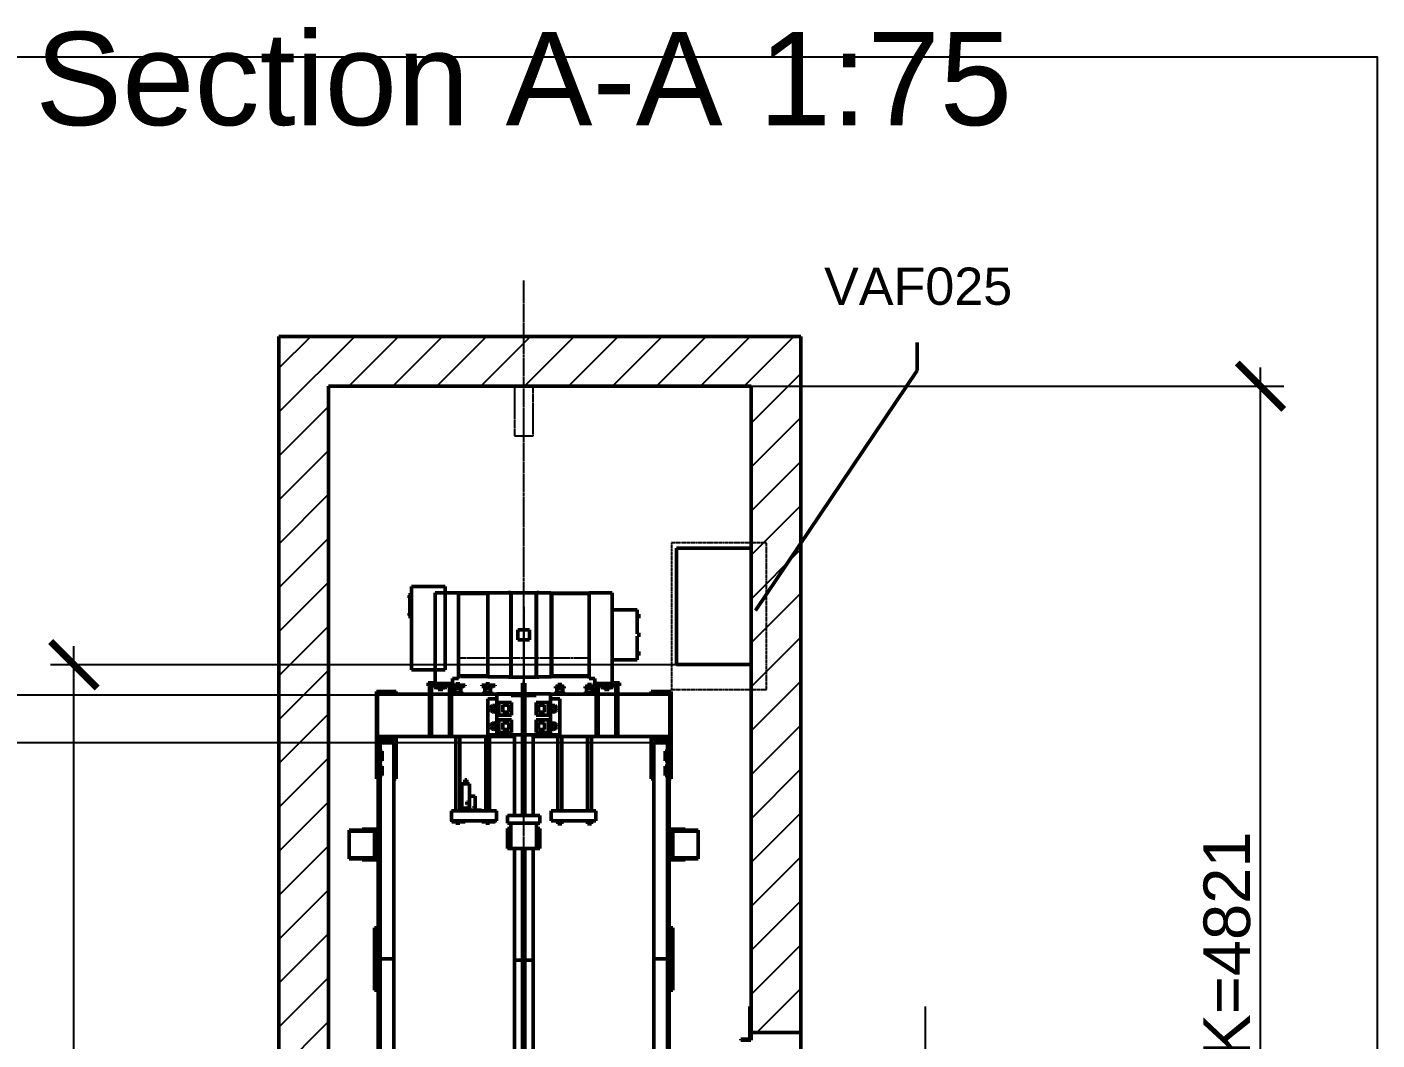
# Model space of a CAD drawing. Header units: millimetres. Extents: x -2854 to 202754, y -48725 to 27067.
# Drawn here: x 80953 to 86386, y -19757 to -15681 of the extents above; entities that cross this region are included whole.
import ezdxf

# ---------------------------------------------------------------- set-up
doc = ezdxf.new("R2010")
doc.units = ezdxf.units.MM
for name, pattern in [('ACISOTGB', [9, 4, -1, 1, -1, 1, -1]), ('AM_ISO02W050', [7.5, 6, -1.5]), ('AM_ISO08W050', [18, 12, -1.5, 3, -1.5])]:
    doc.linetypes.add(name, pattern=pattern)
for name, color, linetype, lineweight in [('AM_0', 7, 'Continuous', 50), ('AM_11', 173, 'ACISOTGB', 25), ('AM_5', 3, 'Continuous', 25), ('AM_8', 1, 'Continuous', 25), ('LDBeams-AM_3', 6, 'AM_ISO02W050', 25), ('LDCar-AM_4', 3, 'Continuous', 25), ('LDCarFrame-AM_0', 7, 'Continuous', 50), ('LDDoorFixingPoints-AM_0', 7, 'Continuous', 50), ('LDGear-AM_0', 7, 'Continuous', 50), ('LDGear-AM_7', 4, 'AM_ISO08W050', 25), ('LDGuides-AM_0', 7, 'Continuous', 50), ('LDRailBrackets-AM_0', 7, 'Continuous', 50), ('LDShaft-AM_0', 7, 'Continuous', 50), ('LDShaft-AM_7', 4, 'AM_ISO08W050', 25)]:
    doc.layers.add(name, color=color, linetype=linetype, lineweight=lineweight)
doc.layers.add('AM_VIEWS', color=1, linetype='Continuous', lineweight=25, plot=False)
doc.styles.add('LD', font='ARIALUNI.ttf')
doc.dimstyles.new('LIFT', dxfattribs={"dimtxt": 2.5, "dimasz": 2.5, "dimexe": 1.25, "dimexo": 0, "dimgap": 0.5, "dimtad": 1, "dimdec": 0, "dimzin": 1, "dimdsep": 46, "dimtxsty": 'LD', "dimblk": 'ARCHTICK', "dimcen": 0, "dimdle": 1, "dimclrd": 3, "dimclre": 3, "dimclrt": 4, "dimadec": 0, "dimazin": 0, "dimtp": 0.1, "dimtm": 0.1, "dimtfac": 0.71, "dimtdec": 0, "dimtix": 1, "dimtmove": 0, "dimatfit": 3, "dimfxl": 1, "dimtolj": 1, "dimarcsym": 0})

# ---------------------------------------------------------------- blocks, each defined once
blk = doc.blocks.new('LD_20260610085845_0000000C')
at = {"layer": 'LDShaft-AM_0'}
for p, q in [((-1700, 24391), (-1900, 24391)), ((-1900, 24391), (-1900, 0)), ((0, 24391), (-1700, 24391)), ((80, 24391), (0, 24391)), ((200, 24391), (80, 24391)), ((200, 21590), (200, 24391)), ((-1700, 0), (-1700, 24191)), ((-1700, 24191), (0, 24191)), ((0, 24191), (0, 21590)), ((0, 21590), (0, 21560)), ((0, 21590), (80, 21590)), ((80, 21590), (200, 21590)), ((200, 21237.5), (200, 21590))]:
    blk.add_line(p, q, dxfattribs=at)
blk = doc.blocks.new('LD_20260610085845_0000000D')
at = {"layer": 'AM_0'}
for p, q in [((129, 469.5), (-170.75, 469.5)), ((-170.75, 469.5), (-170.75, 0.5)), ((-170.75, 0.5), (129, 0.5))]:
    blk.add_line(p, q, dxfattribs=at)
at = {"layer": 'AM_11'}
for p, q in [((-191, 490), (-191, -100)), ((191, 490), (-191, 490)), ((191, -100), (191, 490)), ((-191, -100), (191, -100))]:
    blk.add_line(p, q, dxfattribs=at)
blk = doc.blocks.new('LD_20260610085845_00000056')
at = {"layer": 'LDDoorFixingPoints-AM_0'}
for p, q in [((-1, 35), (-5, 35)), ((-5, 35), (-5, -96)), ((-1, -100), (-1, 35)), ((-5, -96), (-41, -96)), ((-41, -96), (-41, -100)), ((-41, -100), (-1, -100))]:
    blk.add_line(p, q, dxfattribs=at)
blk = doc.blocks.new('LD_20260610085845_00000061')
at = {"layer": 'LDShaft-AM_7'}
blk.add_line((0, -20061), (0, 4980), dxfattribs=at)
blk = doc.blocks.new('LD_20260610085845_00000064')
at = {"layer": 'LDBeams-AM_3'}
for p, q in [((-34.6, 200), (-37.5, 200)), ((-37.5, 200), (-37.5, 0)), ((-26.5, 200), (-34.6, 200)), ((-14.4, 200), (-26.5, 200)), ((0, 200), (-14.4, 200)), ((14.4, 200), (0, 200)), ((26.5, 200), (14.4, 200)), ((34.6, 200), (26.5, 200)), ((37.5, 200), (34.6, 200)), ((37.5, 0), (37.5, 200)), ((-37.5, 0), (-34.6, 0)), ((-34.6, 0), (-26.5, 0)), ((-26.5, 0), (-14.4, 0)), ((-14.4, 0), (0, 0)), ((0, 0), (14.4, 0)), ((14.4, 0), (26.5, 0)), ((26.5, 0), (34.6, 0)), ((34.6, 0), (37.5, 0))]:
    blk.add_line(p, q, dxfattribs=at)
blk = doc.blocks.new('LD_20260610085845_0000006A')
at = {"layer": 'LDBeams-AM_3'}
for p, q in [((-34.6, 200), (-37.5, 200)), ((-37.5, 200), (-37.5, 0)), ((-26.5, 200), (-34.6, 200)), ((-14.4, 200), (-26.5, 200)), ((0, 200), (-14.4, 200)), ((14.4, 200), (0, 200)), ((26.5, 200), (14.4, 200)), ((34.6, 200), (26.5, 200)), ((37.5, 200), (34.6, 200)), ((37.5, 0), (37.5, 200)), ((-37.5, 0), (-34.6, 0)), ((-34.6, 0), (-26.5, 0)), ((-26.5, 0), (-14.4, 0)), ((-14.4, 0), (0, 0)), ((0, 0), (14.4, 0)), ((14.4, 0), (26.5, 0)), ((26.5, 0), (34.6, 0)), ((34.6, 0), (37.5, 0))]:
    blk.add_line(p, q, dxfattribs=at)
blk = doc.blocks.new('LD_20260610085845_00000073')
at = {"layer": 'LDGuides-AM_0'}
for p, q in [((-5, 1250), (-37.5, 1250)), ((-37.5, 1250), (-37.5, -1250)), ((-5, -1250), (-5, 1250)), ((5, 1250), (-5, 1250)), ((-5, 1250), (-5, -1250)), ((37.5, 1250), (5, 1250)), ((5, 1250), (5, -1250)), ((5, -1250), (5, 1250)), ((37.5, -1250), (37.5, 1250)), ((-37.5, -1250), (-5, -1250)), ((-5, -1250), (5, -1250)), ((5, -1250), (37.5, -1250))]:
    blk.add_line(p, q, dxfattribs=at)
blk = doc.blocks.new('LD_20260610085845_00000075')
at = {"layer": 'LDGuides-AM_0'}
for p, q in [((-5, 532), (-5, 49)), ((5, 49), (5, 532)), ((-37.5, 374), (-37.5, 49)), ((-5, 49), (-5, 374)), ((5, 374), (5, 49)), ((37.5, 49), (37.5, 374)), ((-37.5, -83), (-37.5, -533)), ((-5, -83), (-5, -533)), ((-5, -533), (-5, -83)), ((5, -533), (5, -83)), ((5, -83), (5, -533)), ((37.5, -533), (37.5, -83)), ((-37.5, -533), (-5, -533)), ((-5, -533), (5, -533)), ((5, -533), (37.5, -533))]:
    blk.add_line(p, q, dxfattribs=at)
blk = doc.blocks.new('LD_20260610085845_0000007A')
at = {"layer": 'LDCarFrame-AM_0'}
for p, q in [((65, 132), (-65, 132)), ((-65, 132), (-65, 102)), ((65, 102), (65, 132)), ((-65, 102), (65, 102)), ((-60, 80), (-65, 80)), ((-65, 80), (-65, 0)), ((-52, 80), (-60, 80)), ((-60, 80), (-60, 0)), ((-60, 0), (-60, 80)), ((-52, 102), (-52, 0)), ((52, 102), (-52, 102)), ((52, 0), (52, 102)), ((60, 80), (52, 80)), ((60, 0), (60, 80)), ((60, 80), (60, 0)), ((65, 80), (60, 80)), ((65, 0), (65, 80)), ((-65, 0), (-60, 0)), ((-60, 0), (-52, 0)), ((-52, 0), (52, 0)), ((52, 0), (60, 0)), ((60, 0), (65, 0))]:
    blk.add_line(p, q, dxfattribs=at)
blk = doc.blocks.new('LD_20260610085845_0000008A')
at = {"layer": 'LDGuides-AM_0'}
for p, q in [((-24, 1250), (-31, 1250)), ((-31, 1250), (-31, -117)), ((-24, -117), (-24, 1250)), ((31, 1250), (-24, 1250)), ((-24, 1250), (-24, -117)), ((31, -117), (31, 1250)), ((-31, -262), (-31, -1250)), ((-24, -1250), (-24, -262)), ((-24, -262), (-24, -1250)), ((31, -1250), (31, -262)), ((-31, -1250), (-24, -1250)), ((-24, -1250), (31, -1250))]:
    blk.add_line(p, q, dxfattribs=at)
blk = doc.blocks.new('LD_20260610085845_0000008B')
at = {"layer": 'AM_0'}
for p, q in [((0, 125), (-15, 125)), ((-15, 125), (-15, -125)), ((0, -125), (0, 125)), ((-15, -125), (0, -125))]:
    blk.add_line(p, q, dxfattribs=at)
blk = doc.blocks.new('LD_20260610085845_00000090')
at = {"layer": 'LDGuides-AM_0'}
for p, q in [((-24, 435), (-31, 435)), ((-31, 435), (-31, -435)), ((31, 435), (-24, 435)), ((-24, 435), (-24, 401.05)), ((-24, 401.05), (-24, 435)), ((31, -435), (31, 435)), ((-24, 362.95), (-24, 341.05)), ((-24, 341.05), (-24, 362.95)), ((-24, 302.95), (-24, -435)), ((-24, -435), (-24, 302.95)), ((-31, -435), (-24, -435)), ((-24, -435), (31, -435))]:
    blk.add_line(p, q, dxfattribs=at)
blk = doc.blocks.new('LD_20260610085845_00000098')
at = {"layer": 'LDGuides-AM_0'}
for p, q in [((24, 1250), (-31, 1250)), ((-31, 1250), (-31, -117)), ((24, -117), (24, 1250)), ((31, 1250), (24, 1250)), ((24, 1250), (24, -117)), ((31, -117), (31, 1250)), ((-31, -262), (-31, -1250)), ((24, -1250), (24, -262)), ((24, -262), (24, -1250)), ((31, -1250), (31, -262)), ((-31, -1250), (24, -1250)), ((24, -1250), (31, -1250))]:
    blk.add_line(p, q, dxfattribs=at)
blk = doc.blocks.new('LD_20260610085845_00000099')
at = {"layer": 'AM_0'}
for p, q in [((15, 125), (0, 125)), ((0, 125), (0, -125)), ((15, -125), (15, 125)), ((0, -125), (15, -125))]:
    blk.add_line(p, q, dxfattribs=at)
blk = doc.blocks.new('LD_20260610085845_0000009C')
at = {"layer": 'LDGuides-AM_0'}
for p, q in [((24, 435), (-31, 435)), ((-31, 435), (-31, -435)), ((31, 435), (24, 435)), ((24, 435), (24, 401.05)), ((24, 401.05), (24, 435)), ((31, -435), (31, 435)), ((24, 362.95), (24, 341.05)), ((24, 341.05), (24, 362.95)), ((24, 302.95), (24, -435)), ((24, -435), (24, 302.95)), ((-31, -435), (24, -435)), ((24, -435), (31, -435))]:
    blk.add_line(p, q, dxfattribs=at)
blk = doc.blocks.new('LD_20260610085845_000000A5')
at = {"layer": 'LDBeams-AM_3'}
for p, q in [((-34.6, 200), (-37.5, 200)), ((-37.5, 200), (-37.5, 0)), ((-26.5, 200), (-34.6, 200)), ((-14.4, 200), (-26.5, 200)), ((0, 200), (-14.4, 200)), ((14.4, 200), (0, 200)), ((26.5, 200), (14.4, 200)), ((34.6, 200), (26.5, 200)), ((37.5, 200), (34.6, 200)), ((37.5, 0), (37.5, 200)), ((-37.5, 0), (-34.6, 0)), ((-34.6, 0), (-26.5, 0)), ((-26.5, 0), (-14.4, 0)), ((-14.4, 0), (0, 0)), ((0, 0), (14.4, 0)), ((14.4, 0), (26.5, 0)), ((26.5, 0), (34.6, 0)), ((34.6, 0), (37.5, 0))]:
    blk.add_line(p, q, dxfattribs=at)
blk = doc.blocks.new('LD_20260610085845_000000AF')
at = {"layer": 'LDRailBrackets-AM_0'}
for p, q in [((-682.5, 57.5), (-702.5, 57.5)), ((-702.5, 57.5), (-702.5, 53.5)), ((-642.5, 57.5), (-682.5, 57.5)), ((-682.5, 57.5), (-682.5, 53.5)), ((-682.5, 53.5), (-682.5, 57.5)), ((-650, 61.5), (-650, 57.5)), ((-585, 61.5), (-650, 61.5)), ((-650, 57.5), (-589, 57.5)), ((-596.5, 57.5), (-642.5, 57.5)), ((-642.5, 57.5), (-642.5, 53.5)), ((-642.5, 53.5), (-642.5, 57.5)), ((-596.5, 53.5), (-596.5, 57.5)), ((-589, 57.5), (-589, -57.5)), ((-585, -61.5), (-585, 61.5)), ((585, 61.5), (585, -61.5)), ((650, 61.5), (585, 61.5)), ((589, -57.5), (589, 57.5)), ((589, 57.5), (650, 57.5)), ((596.5, 57.5), (596.5, 53.5)), ((642.5, 57.5), (596.5, 57.5)), ((642.5, 57.5), (642.5, 53.5)), ((682.5, 57.5), (642.5, 57.5)), ((642.5, 53.5), (642.5, 57.5)), ((650, 57.5), (650, 61.5)), ((682.5, 57.5), (682.5, 53.5)), ((702.5, 57.5), (682.5, 57.5)), ((682.5, 53.5), (682.5, 57.5)), ((702.5, 53.5), (702.5, 57.5)), ((-702.5, 53.5), (-682.5, 53.5)), ((-600.5, 53.5), (-702.5, 53.5)), ((-702.5, 53.5), (-702.5, -53.5)), ((-682.5, 53.5), (-642.5, 53.5)), ((-642.5, 53.5), (-600.5, 53.5)), ((-600.5, 53.5), (-600.5, -53.5)), ((-596.5, -53.5), (-596.5, 53.5)), ((596.5, 53.5), (596.5, -53.5)), ((600.5, -53.5), (600.5, 53.5)), ((600.5, 53.5), (642.5, 53.5)), ((702.5, 53.5), (600.5, 53.5)), ((642.5, 53.5), (682.5, 53.5)), ((682.5, 53.5), (702.5, 53.5)), ((702.5, -53.5), (702.5, 53.5)), ((-682.5, -53.5), (-702.5, -53.5)), ((-702.5, -53.5), (-702.5, -57.5)), ((-702.5, -53.5), (-600.5, -53.5)), ((-682.5, -57.5), (-682.5, -53.5)), ((-642.5, -53.5), (-682.5, -53.5)), ((-682.5, -53.5), (-682.5, -57.5)), ((-642.5, -57.5), (-642.5, -53.5)), ((-600.5, -53.5), (-642.5, -53.5)), ((-642.5, -53.5), (-642.5, -57.5)), ((-596.5, -57.5), (-596.5, -53.5)), ((596.5, -53.5), (596.5, -57.5)), ((642.5, -53.5), (600.5, -53.5)), ((600.5, -53.5), (702.5, -53.5)), ((642.5, -53.5), (642.5, -57.5)), ((682.5, -53.5), (642.5, -53.5)), ((642.5, -57.5), (642.5, -53.5)), ((682.5, -57.5), (682.5, -53.5)), ((682.5, -53.5), (682.5, -57.5)), ((702.5, -53.5), (682.5, -53.5)), ((702.5, -57.5), (702.5, -53.5)), ((-702.5, -57.5), (-682.5, -57.5)), ((-682.5, -57.5), (-642.5, -57.5)), ((-650, -57.5), (-650, -61.5)), ((-589, -57.5), (-650, -57.5)), ((-650, -61.5), (-585, -61.5)), ((-642.5, -57.5), (-596.5, -57.5)), ((585, -61.5), (650, -61.5)), ((650, -57.5), (589, -57.5)), ((596.5, -57.5), (642.5, -57.5)), ((642.5, -57.5), (682.5, -57.5)), ((650, -61.5), (650, -57.5)), ((682.5, -57.5), (702.5, -57.5))]:
    blk.add_line(p, q, dxfattribs=at)
blk = doc.blocks.new('LD_20260610085845_000000B3')
at = {"layer": 'LDGear-AM_0'}
for p, q in [((-316, 288), (-452, 288)), ((-452, 288), (-452, -47)), ((-316, -47), (-316, 288)), ((-460.7, 251.5), (-460.7, 251.1)), ((-457.7, 251.5), (-460.7, 251.5)), ((-460.7, 251.1), (-460.7, 250.1)), ((-460.7, 250.1), (-460.7, 248.6)), ((-460.7, 248.6), (-460.7, 246.8)), ((-460.7, 246.8), (-460.7, 244.9)), ((-460.7, 244.9), (-460.7, 243.4)), ((-460.7, 243.4), (-460.7, 242.4)), ((-460.7, 242.4), (-460.7, 242)), ((-460.7, 242), (-457.7, 242)), ((-453.5, 252.9), (-457.7, 252.9)), ((-457.7, 252.9), (-457.7, 169.1)), ((-456.5, 261.5), (-456.5, 261.2)), ((-453.5, 261.5), (-456.5, 261.5)), ((-456.5, 261.2), (-456.5, 260.3)), ((-456.5, 260.3), (-456.5, 259)), ((-456.5, 259), (-456.5, 257.5)), ((-456.5, 257.5), (-456.5, 256)), ((-456.5, 256), (-456.5, 254.7)), ((-456.5, 254.7), (-456.5, 253.8)), ((-456.5, 253.8), (-456.5, 253.5)), ((-456.5, 253.5), (-453.5, 253.5)), ((-452, 261.5), (-453.5, 261.5)), ((-453.5, 261.5), (-453.5, 160.5)), ((-452, 261.5), (-453.5, 261.5)), ((-453.5, 261.5), (-453.5, 160.5)), ((-452, 261.5), (-453.5, 261.5)), ((-453.5, 261.5), (-453.5, 160.5)), ((-453.5, 169.1), (-453.5, 252.9)), ((-452, 160.5), (-452, 261.5)), ((-452, 160.5), (-452, 261.5)), ((-452, 160.5), (-452, 261.5)), ((-356, 263), (-356, -82)), ((-263, 263), (-356, 263)), ((-263, -82), (-263, 263)), ((-145, 261.8), (-263, 261.8)), ((-263, 261.8), (-263, 259.2)), ((-145, 259.2), (-263, 259.2)), ((-263, 259.2), (-263, -72.1)), ((-51.5, 262), (-145, 262)), ((-145, 262), (-145, -76)), ((-53.5, 263.6), (-61.5, 263.6)), ((-61.5, 263.6), (-61.5, 262)), ((-53.5, 262), (-53.5, 263.6)), ((-51.5, -76), (-51.5, 262)), ((-51.5, 261), (-51.5, -75)), ((-50, 261), (-51.5, 261)), ((-25, 263), (-50, 263)), ((-50, 263), (-50, -77)), ((0, 263), (-25, 263)), ((25, 263), (0, 263)), ((50, 263), (25, 263)), ((50, -77), (50, 263)), ((51.5, 259.8), (50, 259.8)), ((51.5, 262), (51.5, -76)), ((110, 262), (51.5, 262)), ((61.5, 263.6), (53.5, 263.6)), ((53.5, 263.6), (53.5, 262)), ((61.5, 262), (61.5, 263.6)), ((110, -76), (110, 262)), ((113, 259.8), (110, 259.8)), ((263, 261.2), (113, 261.2)), ((113, 261.2), (113, 259.2)), ((263, 259.2), (113, 259.2)), ((113, 259.2), (113, -72.1)), ((356, 263), (263, 263)), ((263, 263), (263, -82)), ((263, 259.2), (263, 261.2)), ((263, -72.1), (263, 259.2)), ((356, -82), (356, 263)), ((-460.7, 180), (-460.7, 179.6)), ((-457.7, 180), (-460.7, 180)), ((-460.7, 179.6), (-460.7, 178.6)), ((-460.7, 178.6), (-460.7, 177.1)), ((-460.7, 177.1), (-460.7, 175.2)), ((-460.7, 175.2), (-460.7, 173.4)), ((-460.7, 173.4), (-460.7, 171.9)), ((-460.7, 171.9), (-460.7, 170.9)), ((-460.7, 170.9), (-460.7, 170.5)), ((-460.7, 170.5), (-457.7, 170.5)), ((-457.7, 169.1), (-453.5, 169.1)), ((-456.5, 168.5), (-456.5, 168.2)), ((-453.5, 168.5), (-456.5, 168.5)), ((-456.5, 168.2), (-456.5, 167.3)), ((-456.5, 167.3), (-456.5, 166)), ((-456.5, 166), (-456.5, 164.5)), ((-456.5, 164.5), (-456.5, 163)), ((110, 214.8), (113, 214.8)), ((456.7, 193.8), (356, 193.8)), ((456.7, 186.1), (456.7, 193.8)), ((456.7, 164.2), (456.7, 186.1)), ((463.2, 175.9), (456.7, 175.9)), ((456.7, 131.6), (456.7, 164.2)), ((463.2, 175.3), (463.2, 175.9)), ((463.2, 173.6), (463.2, 175.3)), ((463.2, 171), (463.2, 173.6)), ((463.2, 167.9), (463.2, 171)), ((463.2, 164.8), (463.2, 167.9)), ((463.2, 162.3), (463.2, 164.8)), ((-456.5, 163), (-456.5, 161.7)), ((-456.5, 161.7), (-456.5, 160.8)), ((-456.5, 160.8), (-456.5, 160.5)), ((-456.5, 160.5), (-453.5, 160.5)), ((-453.5, 160.5), (-452, 160.5)), ((-453.5, 160.5), (-452, 160.5)), ((-453.5, 160.5), (-452, 160.5)), ((23.2, 113.8), (-23.2, 113.8)), ((-23.2, 113.8), (-23.2, 73)), ((23.2, 73), (23.2, 113.8)), ((113, 154.5), (110, 154.5)), ((456.7, 159.9), (463.2, 159.9)), ((456.7, 97.9), (456.7, 131.6)), ((463.2, 160.5), (463.2, 162.3)), ((463.2, 159.9), (463.2, 160.5)), ((-23.2, 73), (23.2, 73)), ((463.2, 101), (456.7, 101)), ((456.7, 54.4), (456.7, 88.1)), ((456.7, 85), (463.2, 85)), ((456.7, 21.8), (456.7, 54.4)), ((463.2, 100.4), (463.2, 101)), ((463.2, 98.7), (463.2, 100.4)), ((463.2, 96.1), (463.2, 98.7)), ((463.2, 93), (463.2, 96.1)), ((463.2, 89.9), (463.2, 93)), ((463.2, 87.3), (463.2, 89.9)), ((463.2, 85.6), (463.2, 87.3)), ((463.2, 85), (463.2, 85.6)), ((110, 31.5), (113, 31.5)), ((463.2, 26.1), (456.7, 26.1)), ((456.7, -0.1), (456.7, 21.8)), ((456.7, 10.1), (463.2, 10.1)), ((463.2, 25.5), (463.2, 26.1)), ((463.2, 23.7), (463.2, 25.5)), ((463.2, 21.2), (463.2, 23.7)), ((463.2, 18.1), (463.2, 21.2)), ((463.2, 15), (463.2, 18.1)), ((463.2, 12.4), (463.2, 15)), ((463.2, 10.7), (463.2, 12.4)), ((463.2, 10.1), (463.2, 10.7)), ((-452, -47), (-316, -47)), ((113, -28.7), (110, -28.7)), ((356, -7.8), (456.7, -7.8)), ((456.7, -7.8), (456.7, -0.1)), ((-356, -82), (-356, -82.5)), ((-356, -82.5), (-356, -83)), ((-356, -83), (-356, -102)), ((-356, -102), (-286, -102)), ((-286, -82), (-263, -82)), ((-286, -82.5), (-286, -82)), ((-286, -83), (-286, -82.5)), ((-286, -102), (-286, -83)), ((-263, -72.1), (-145, -72.1)), ((-251.6, -72.1), (-251.6, -73.7)), ((-251.6, -73.7), (-227.8, -73.7)), ((-227.8, -72.1), (-227.8, -74.5)), ((-227.8, -74.5), (-218.3, -74.5)), ((-218.3, -73.7), (-177.8, -73.7)), ((-218.3, -74.5), (-218.3, -72.1)), ((-177.8, -72.1), (-177.8, -74.5)), ((-177.8, -74.5), (-168.2, -74.5)), ((-168.2, -74.5), (-168.2, -72.1)), ((-168.2, -73.7), (-145, -73.7)), ((-145, -76), (-51.5, -76)), ((-61.5, -76), (-61.5, -77.6)), ((-61.5, -77.6), (-53.5, -77.6)), ((-53.5, -77.6), (-53.5, -76)), ((-51.5, -75), (-50, -75)), ((-50, -77), (-25, -77)), ((-25, -77), (0, -77)), ((0, -77), (25, -77)), ((25, -77), (50, -77)), ((50, -73.7), (51.5, -73.7)), ((51.5, -76), (110, -76)), ((53.5, -76), (53.5, -77.6)), ((53.5, -77.6), (61.5, -77.6)), ((61.5, -77.6), (61.5, -76)), ((110, -73.7), (148.2, -73.7)), ((113, -72.1), (263, -72.1)), ((148.2, -72.1), (148.2, -74.5)), ((148.2, -74.5), (157.8, -74.5)), ((157.8, -74.5), (157.8, -72.1)), ((157.8, -73.7), (218.2, -73.7)), ((218.2, -72.1), (218.2, -74.5)), ((218.2, -74.5), (227.8, -74.5)), ((227.8, -74.5), (227.8, -72.1)), ((227.8, -73.7), (263, -73.7)), ((263, -82), (286, -82)), ((286, -82), (286, -82.5)), ((286, -82.5), (286, -83)), ((286, -83), (286, -102)), ((286, -102), (356, -102)), ((356, -82.5), (356, -82)), ((356, -83), (356, -82.5)), ((356, -102), (356, -83)), ((-360, -112), (-360, -116)), ((-360, -116), (-360, -119)), ((-360, -119), (-358.1, -119)), ((-358.1, -119), (-352.7, -119)), ((-352.7, -119), (-344.6, -119)), ((-344.6, -119), (-335, -119)), ((-344.5, -119), (-344.5, -127)), ((-344.5, -127), (-343.8, -127)), ((-343.8, -127), (-341.7, -127)), ((-341.7, -127), (-338.6, -127)), ((-338.6, -127), (-335, -127)), ((-335, -119), (-325.4, -119)), ((-335, -127), (-331.4, -127)), ((-331.4, -127), (-328.3, -127)), ((-328.3, -127), (-326.2, -127)), ((-326.2, -127), (-325.5, -127)), ((-325.5, -127), (-325.5, -119)), ((-325.4, -119), (-317.3, -119)), ((-317.3, -119), (-311.9, -119)), ((-311.9, -119), (-310, -119)), ((-310, -116), (-310, -112)), ((-310, -119), (-310, -116)), ((310, -112), (310, -116)), ((310, -116), (310, -119)), ((310, -119), (311.9, -119)), ((311.9, -119), (317.3, -119)), ((317.3, -119), (325.4, -119)), ((325.4, -119), (335, -119)), ((325.5, -119), (325.5, -127)), ((325.5, -127), (326.2, -127)), ((326.2, -127), (328.3, -127)), ((328.3, -127), (331.4, -127)), ((331.4, -127), (335, -127)), ((335, -119), (344.6, -119)), ((335, -127), (338.6, -127)), ((338.6, -127), (341.7, -127)), ((341.7, -127), (343.8, -127)), ((343.8, -127), (344.5, -127)), ((344.5, -127), (344.5, -119)), ((344.6, -119), (352.7, -119)), ((352.7, -119), (358.1, -119)), ((358.1, -119), (360, -119)), ((360, -116), (360, -112)), ((360, -119), (360, -116))]:
    blk.add_line(p, q, dxfattribs=at)
blk = doc.blocks.new('LD_20260610085845_000000B4')
at = {"layer": 'LDGear-AM_7'}
for p, q in [((0, 206), (0, -206)), ((255, 0), (-255, 0))]:
    blk.add_line(p, q, dxfattribs=at)
blk = doc.blocks.new('LD_20260610085845_000000B5')
at = {"layer": 'LDGear-AM_0'}
for p, q in [((-588, 17), (-593, 17)), ((-593, 17), (-593, -335)), ((-588, -335), (-588, 17)), ((-513, 17), (-588, 17)), ((-588, 17), (-588, 5)), ((-379, 5), (-588, 5)), ((-513, 5), (-513, 17)), ((-356, 51), (-385, 51)), ((-385, 51), (-385, 39)), ((-385, 39), (-285, 39)), ((-379, 39), (-379, -161)), ((-371, 39), (-379, 39)), ((-371, -161), (-371, 39)), ((-299, 5), (-371, 5)), ((-299, 39), (-299, -161)), ((-291, 39), (-299, 39)), ((-291, -161), (-291, 39)), ((-107.5, 5), (-291, 5)), ((-289, 39), (-289, 38.5)), ((-289, 38.5), (-272.7, 38.5)), ((-242.5, 8), (-287.5, 8)), ((-287.5, 8), (-287.5, 5)), ((-287.5, 5), (-242.5, 5)), ((-285, 51), (-286, 51)), ((-285, 39), (-285, 51)), ((-272.7, 41.5), (-285, 41.5)), ((-261.5, 37.1), (-282.3, 37.1)), ((-282.3, 37.1), (-282.3, 29.1)), ((-282.3, 29.1), (-261.5, 29.1)), ((-250, 14.3), (-280, 14.3)), ((-280, 14.3), (-280, 9)), ((-280, 9), (-250, 9)), ((-280, 9), (-280, 8)), ((-253, 29.1), (-277, 29.1)), ((-277, 29.1), (-277, 14.3)), ((-277, 14.3), (-253, 14.3)), ((-272.4, 47), (-273, 47)), ((-273, 47), (-273, 41.5)), ((-273, 38.5), (-273, 37.1)), ((-270.7, 47), (-272.4, 47)), ((-268.1, 47), (-270.7, 47)), ((-265, 47), (-268.1, 47)), ((-261.9, 47), (-265, 47)), ((-259.3, 47), (-261.9, 47)), ((-247.7, 37.1), (-261.5, 37.1)), ((-261.5, 37.1), (-261.5, 29.1)), ((-261.5, 29.1), (-261.5, 37.1)), ((-261.5, 29.1), (-247.7, 29.1)), ((-257.6, 47), (-259.3, 47)), ((-257, 47), (-257.6, 47)), ((-235.5, 41.5), (-257.3, 41.5)), ((-257.3, 38.5), (-235.5, 38.5)), ((-257, 41.5), (-257, 47)), ((-257, 37.1), (-257, 38.5)), ((-253, 14.3), (-253, 29.1)), ((-250, 9), (-250, 14.3)), ((-250, 8), (-250, 9)), ((-247.7, 29.1), (-247.7, 37.1)), ((-242.5, 5), (-242.5, 8)), ((-235.5, 38.5), (-235.5, 41.5)), ((-169, 41.5), (-169, 38.5)), ((-152.7, 41.5), (-169, 41.5)), ((-169, 38.5), (-152.7, 38.5)), ((-122.5, 8), (-167.5, 8)), ((-167.5, 8), (-167.5, 5)), ((-167.5, 5), (-122.5, 5)), ((-141.5, 37.1), (-162.3, 37.1)), ((-162.3, 37.1), (-162.3, 29.1)), ((-162.3, 29.1), (-141.5, 29.1)), ((-158.9, 14.3), (-160, 14.3)), ((-160, 14.3), (-160, 11.2)), ((-130, 11.2), (-160, 11.2)), ((-160, 11.2), (-160, 8)), ((-155.6, 14.3), (-158.9, 14.3)), ((-133, 29.1), (-157, 29.1)), ((-157, 29.1), (-157, 14.3)), ((-157, 14.3), (-133, 14.3)), ((-150.7, 14.3), (-155.6, 14.3)), ((-152.4, 47), (-153, 47)), ((-153, 47), (-153, 41.5)), ((-153, 38.5), (-153, 37.1)), ((-150.7, 47), (-152.4, 47)), ((-148.1, 47), (-150.7, 47)), ((-145, 14.3), (-150.7, 14.3)), ((-145, 47), (-148.1, 47)), ((-141.9, 47), (-145, 47)), ((-139.3, 14.3), (-145, 14.3)), ((-139.3, 47), (-141.9, 47)), ((-127.7, 37.1), (-141.5, 37.1)), ((-141.5, 37.1), (-141.5, 29.1)), ((-141.5, 29.1), (-141.5, 37.1)), ((-141.5, 29.1), (-127.7, 29.1)), ((-137.6, 47), (-139.3, 47)), ((-134.4, 14.3), (-139.3, 14.3)), ((-137, 47), (-137.6, 47)), ((-115.5, 41.5), (-137.3, 41.5)), ((-137.3, 38.5), (-115.5, 38.5)), ((-137, 41.5), (-137, 47)), ((-137, 37.1), (-137, 38.5)), ((-131.1, 14.3), (-134.4, 14.3)), ((-133, 14.3), (-133, 29.1)), ((-130, 14.3), (-131.1, 14.3)), ((-130, 11.2), (-130, 14.3)), ((-130, 8), (-130, 11.2)), ((-127.7, 29.1), (-127.7, 37.1)), ((-122.5, 5), (-122.5, 8)), ((-115.5, 38.5), (-115.5, 41.5)), ((-5, 7), (-107.5, 7)), ((-107.5, 7), (-107.5, -158)), ((-5, 5), (-50, 5)), ((-50, 5), (-50, 0)), ((-50, 0), (0, 0)), ((0, 50), (-5, 50)), ((-5, 50), (-5, 5)), ((5, 50), (0, 50)), ((0, 0), (50, 0)), ((5, 5), (5, 50)), ((107.5, 7), (5, 7)), ((50, 5), (5, 5)), ((50, 0), (50, 5)), ((107.5, -158), (107.5, 7)), ((291, 5), (107.5, 5)), ((167.5, 8), (122.5, 8)), ((122.5, 8), (122.5, 5)), ((122.5, 5), (167.5, 5)), ((143.5, 37.1), (127.7, 37.1)), ((127.7, 37.1), (127.7, 29.1)), ((127.7, 29.1), (148.5, 29.1)), ((131.1, 14.3), (130, 14.3)), ((130, 14.3), (130, 11.2)), ((160, 11.2), (130, 11.2)), ((130, 11.2), (130, 8)), ((134.4, 14.3), (131.1, 14.3)), ((157, 29.1), (133, 29.1)), ((133, 29.1), (133, 14.3)), ((133, 14.3), (157, 14.3)), ((139.3, 14.3), (134.4, 14.3)), ((137.6, 44), (137, 44)), ((137, 44), (137, 37.1)), ((139.3, 44), (137.6, 44)), ((141.9, 44), (139.3, 44)), ((145, 14.3), (139.3, 14.3)), ((145, 44), (141.9, 44)), ((146.5, 38.5), (143.5, 38.5)), ((143.5, 38.5), (143.5, 35.5)), ((143.5, 35.5), (146.5, 35.5)), ((148.1, 44), (145, 44)), ((150.7, 14.3), (145, 14.3)), ((146.5, 35.5), (146.5, 38.5)), ((148.5, 37.1), (146.5, 37.1)), ((150.7, 44), (148.1, 44)), ((162.3, 37.1), (148.5, 37.1)), ((148.5, 37.1), (148.5, 29.1)), ((148.5, 29.1), (148.5, 37.1)), ((148.5, 29.1), (162.3, 29.1)), ((152.4, 44), (150.7, 44)), ((155.6, 14.3), (150.7, 14.3)), ((153, 44), (152.4, 44)), ((153, 37.1), (153, 44)), ((158.9, 14.3), (155.6, 14.3)), ((157, 14.3), (157, 29.1)), ((160, 14.3), (158.9, 14.3)), ((160, 11.2), (160, 14.3)), ((160, 8), (160, 11.2)), ((162.3, 29.1), (162.3, 37.1)), ((167.5, 5), (167.5, 8)), ((287.5, 8), (242.5, 8)), ((242.5, 8), (242.5, 5)), ((242.5, 5), (287.5, 5)), ((263.5, 37.1), (247.7, 37.1)), ((247.7, 37.1), (247.7, 29.1)), ((247.7, 29.1), (268.5, 29.1)), ((251.1, 14.3), (250, 14.3)), ((250, 14.3), (250, 11.2)), ((280, 11.2), (250, 11.2)), ((250, 11.2), (250, 8)), ((254.4, 14.3), (251.1, 14.3)), ((277, 29.1), (253, 29.1)), ((253, 29.1), (253, 14.3)), ((253, 14.3), (277, 14.3)), ((259.3, 14.3), (254.4, 14.3)), ((257.6, 44), (257, 44)), ((257, 44), (257, 37.1)), ((259.3, 44), (257.6, 44)), ((261.9, 44), (259.3, 44)), ((265, 14.3), (259.3, 14.3)), ((265, 44), (261.9, 44)), ((266.5, 38.5), (263.5, 38.5)), ((263.5, 38.5), (263.5, 35.5)), ((263.5, 35.5), (266.5, 35.5)), ((268.1, 44), (265, 44)), ((270.7, 14.3), (265, 14.3)), ((266.5, 35.5), (266.5, 38.5)), ((268.5, 37.1), (266.5, 37.1)), ((270.7, 44), (268.1, 44)), ((282.3, 37.1), (268.5, 37.1)), ((268.5, 37.1), (268.5, 29.1)), ((268.5, 29.1), (268.5, 37.1)), ((268.5, 29.1), (282.3, 29.1)), ((272.4, 44), (270.7, 44)), ((275.6, 14.3), (270.7, 14.3)), ((273, 44), (272.4, 44)), ((273, 37.1), (273, 44)), ((278.9, 14.3), (275.6, 14.3)), ((277, 14.3), (277, 29.1)), ((280, 14.3), (278.9, 14.3)), ((280, 11.2), (280, 14.3)), ((280, 8), (280, 11.2)), ((282.3, 29.1), (282.3, 37.1)), ((286, 51), (285, 51)), ((285, 51), (285, 39)), ((285, 39), (385, 39)), ((287.5, 5), (287.5, 8)), ((291, 39), (291, -161)), ((299, 39), (291, 39)), ((299, -161), (299, 39)), ((371, 5), (299, 5)), ((385, 51), (356, 51)), ((371, 39), (371, -161)), ((379, 39), (371, 39)), ((379, -161), (379, 39)), ((588, 5), (379, 5)), ((385, 39), (385, 51)), ((588, 17), (513, 17)), ((513, 17), (513, 5)), ((593, 17), (588, 17)), ((588, 17), (588, -335)), ((588, 5), (588, 17)), ((593, -335), (593, 17)), ((-107.5, -13), (-145, -13)), ((-145, -13), (-145, -158)), ((-132.5, -47.8), (-133.5, -53)), ((-133.5, -53), (-132.5, -58.2)), ((-129.5, -43.5), (-132.5, -47.8)), ((-125.2, -40.5), (-129.5, -43.5)), ((-128.3, -49.6), (-129, -53)), ((-129, -53), (-128.3, -56.4)), ((-126.4, -46.6), (-128.3, -49.6)), ((-123.4, -44.7), (-126.4, -46.6)), ((-120, -39.5), (-125.2, -40.5)), ((-120, -44), (-123.4, -44.7)), ((-114.8, -40.5), (-120, -39.5)), ((-116.6, -44.7), (-120, -44)), ((-113.6, -46.6), (-116.6, -44.7)), ((-110.5, -43.5), (-114.8, -40.5)), ((-111.7, -49.6), (-113.6, -46.6)), ((-111, -53), (-111.7, -49.6)), ((-111.7, -56.4), (-111, -53)), ((-107.5, -47.8), (-110.5, -43.5)), ((-107.5, -48), (-107.5, -47.8)), ((-49.7, -27.6), (-100.4, -27.6)), ((-100.4, -27.6), (-100.4, -78.4)), ((-84, -39.1), (-84, -66.9)), ((-60, -39.1), (-84, -39.1)), ((-60, -66.9), (-60, -39.1)), ((-49.7, -78.4), (-49.7, -27.6)), ((100.4, -27.6), (49.7, -27.6)), ((49.7, -27.6), (49.7, -78.4)), ((60, -39.1), (60, -66.9)), ((84, -39.1), (60, -39.1)), ((84, -66.9), (84, -39.1)), ((100.4, -78.4), (100.4, -27.6)), ((145, -13), (107.5, -13)), ((110.5, -43.5), (107.5, -47.8)), ((107.5, -47.8), (107.5, -48)), ((114.8, -40.5), (110.5, -43.5)), ((111.7, -49.6), (111, -53)), ((111, -53), (111.7, -56.4)), ((113.6, -46.6), (111.7, -49.6)), ((116.6, -44.7), (113.6, -46.6)), ((120, -39.5), (114.8, -40.5)), ((120, -44), (116.6, -44.7)), ((125.2, -40.5), (120, -39.5)), ((123.4, -44.7), (120, -44)), ((126.4, -46.6), (123.4, -44.7)), ((129.5, -43.5), (125.2, -40.5)), ((128.3, -49.6), (126.4, -46.6)), ((129, -53), (128.3, -49.6)), ((128.3, -56.4), (129, -53)), ((132.5, -47.8), (129.5, -43.5)), ((133.5, -53), (132.5, -47.8)), ((132.5, -58.2), (133.5, -53)), ((145, -158), (145, -13)), ((-132.5, -58.2), (-129.5, -62.5)), ((-129.5, -62.5), (-125.2, -65.5)), ((-128.3, -56.4), (-126.4, -59.4)), ((-126.4, -59.4), (-123.4, -61.3)), ((-125.2, -65.5), (-120, -66.5)), ((-123.4, -61.3), (-120, -62)), ((-120, -62), (-116.6, -61.3)), ((-120, -66.5), (-114.8, -65.5)), ((-116.6, -61.3), (-113.6, -59.4)), ((-114.8, -65.5), (-110.5, -62.5)), ((-113.6, -59.4), (-111.7, -56.4)), ((-110.5, -62.5), (-107.5, -58.2)), ((-107.5, -58.2), (-107.5, -58)), ((-100.4, -78.4), (-49.7, -78.4)), ((-49.7, -97.6), (-100.4, -97.6)), ((-100.4, -97.6), (-100.4, -148.4)), ((-84, -66.9), (-60, -66.9)), ((-49.7, -148.4), (-49.7, -97.6)), ((49.7, -78.4), (100.4, -78.4)), ((100.4, -97.6), (49.7, -97.6)), ((49.7, -97.6), (49.7, -148.4)), ((60, -66.9), (84, -66.9)), ((100.4, -148.4), (100.4, -97.6)), ((107.5, -58), (107.5, -58.2)), ((107.5, -58.2), (110.5, -62.5)), ((110.5, -62.5), (114.8, -65.5)), ((111.7, -56.4), (113.6, -59.4)), ((113.6, -59.4), (116.6, -61.3)), ((114.8, -65.5), (120, -66.5)), ((116.6, -61.3), (120, -62)), ((120, -62), (123.4, -61.3)), ((120, -66.5), (125.2, -65.5)), ((123.4, -61.3), (126.4, -59.4)), ((125.2, -65.5), (129.5, -62.5)), ((126.4, -59.4), (128.3, -56.4)), ((129.5, -62.5), (132.5, -58.2)), ((-379, -161), (-371, -161)), ((-299, -161), (-291, -161)), ((-145, -158), (-107.5, -158)), ((-132.5, -117.8), (-133.5, -123)), ((-133.5, -123), (-132.5, -128.2)), ((-129.5, -113.5), (-132.5, -117.8)), ((-132.5, -128.2), (-129.5, -132.5)), ((-125.2, -110.5), (-129.5, -113.5)), ((-129.5, -132.5), (-125.2, -135.5)), ((-128.3, -119.6), (-129, -123)), ((-129, -123), (-128.3, -126.4)), ((-126.4, -116.6), (-128.3, -119.6)), ((-128.3, -126.4), (-126.4, -129.4)), ((-123.4, -114.7), (-126.4, -116.6)), ((-126.4, -129.4), (-123.4, -131.3)), ((-120, -109.5), (-125.2, -110.5)), ((-125.2, -135.5), (-120, -136.5)), ((-120, -114), (-123.4, -114.7)), ((-123.4, -131.3), (-120, -132)), ((-114.8, -110.5), (-120, -109.5)), ((-116.6, -114.7), (-120, -114)), ((-120, -132), (-116.6, -131.3)), ((-120, -136.5), (-114.8, -135.5)), ((-113.6, -116.6), (-116.6, -114.7)), ((-116.6, -131.3), (-113.6, -129.4)), ((-110.5, -113.5), (-114.8, -110.5)), ((-114.8, -135.5), (-110.5, -132.5)), ((-111.7, -119.6), (-113.6, -116.6)), ((-113.6, -129.4), (-111.7, -126.4)), ((-111, -123), (-111.7, -119.6)), ((-111.7, -126.4), (-111, -123)), ((-107.5, -117.8), (-110.5, -113.5)), ((-110.5, -132.5), (-107.5, -128.2)), ((-107.5, -118), (-107.5, -117.8)), ((-107.5, -128.2), (-107.5, -128)), ((-107.5, -158), (-5, -158)), ((-100.4, -148.4), (-49.7, -148.4)), ((-84, -109.1), (-84, -136.9)), ((-60, -109.1), (-84, -109.1)), ((-84, -136.9), (-60, -136.9)), ((-60, -136.9), (-60, -109.1)), ((5, -158), (107.5, -158)), ((49.7, -148.4), (100.4, -148.4)), ((60, -109.1), (60, -136.9)), ((84, -109.1), (60, -109.1)), ((60, -136.9), (84, -136.9)), ((84, -136.9), (84, -109.1)), ((110.5, -113.5), (107.5, -117.8)), ((107.5, -117.8), (107.5, -118)), ((107.5, -128), (107.5, -128.2)), ((107.5, -128.2), (110.5, -132.5)), ((107.5, -158), (145, -158)), ((114.8, -110.5), (110.5, -113.5)), ((110.5, -132.5), (114.8, -135.5)), ((111.7, -119.6), (111, -123)), ((111, -123), (111.7, -126.4)), ((113.6, -116.6), (111.7, -119.6)), ((111.7, -126.4), (113.6, -129.4)), ((116.6, -114.7), (113.6, -116.6)), ((113.6, -129.4), (116.6, -131.3)), ((120, -109.5), (114.8, -110.5)), ((114.8, -135.5), (120, -136.5)), ((120, -114), (116.6, -114.7)), ((116.6, -131.3), (120, -132)), ((125.2, -110.5), (120, -109.5)), ((123.4, -114.7), (120, -114)), ((120, -132), (123.4, -131.3)), ((120, -136.5), (125.2, -135.5)), ((126.4, -116.6), (123.4, -114.7)), ((123.4, -131.3), (126.4, -129.4)), ((129.5, -113.5), (125.2, -110.5)), ((125.2, -135.5), (129.5, -132.5)), ((128.3, -119.6), (126.4, -116.6)), ((126.4, -129.4), (128.3, -126.4)), ((129, -123), (128.3, -119.6)), ((128.3, -126.4), (129, -123)), ((132.5, -117.8), (129.5, -113.5)), ((129.5, -132.5), (132.5, -128.2)), ((133.5, -123), (132.5, -117.8)), ((132.5, -128.2), (133.5, -123)), ((291, -161), (299, -161)), ((371, -161), (379, -161)), ((-515.5, -165), (-588, -165)), ((-588, -165), (-37.5, -165)), ((-588, -177), (-588, -335)), ((-588, -177), (-515.5, -177)), ((-564, -177), (-564, -190)), ((-546, -190), (-546, -177)), ((-515.5, -177), (-515.5, -165)), ((-513, -335), (-513, -165)), ((-273, -165), (-273, -464)), ((-257, -464), (-257, -165)), ((-153, -165), (-153, -464)), ((-137, -464), (-137, -165)), ((37.5, -165), (588, -165)), ((137, -165), (137, -464)), ((153, -464), (153, -165)), ((257, -165), (257, -464)), ((273, -464), (273, -165)), ((513, -165), (513, -335)), ((588, -165), (515.5, -165)), ((515.5, -165), (515.5, -177)), ((515.5, -177), (588, -177)), ((546, -177), (546, -190)), ((564, -190), (564, -177)), ((588, -335), (588, -177)), ((-569.3, -224), (-584.2, -224)), ((-584.2, -224), (-584.2, -262)), ((-584.2, -262), (-569.3, -262)), ((-569.3, -262), (-569.3, -224)), ((569.3, -224), (569.3, -262)), ((584.2, -224), (569.3, -224)), ((569.3, -262), (584.2, -262)), ((584.2, -262), (584.2, -224)), ((-569.3, -284), (-584.2, -284)), ((-584.2, -284), (-584.2, -322)), ((-584.2, -322), (-569.3, -322)), ((-569.3, -322), (-569.3, -284)), ((569.3, -284), (569.3, -322)), ((584.2, -284), (569.3, -284)), ((569.3, -322), (584.2, -322)), ((584.2, -322), (584.2, -284)), ((-593, -335), (-588, -335)), ((-588, -335), (-585, -335)), ((-523, -335), (-513, -335)), ((-218.4, -355.5), (-249, -355.5)), ((-249, -355.5), (-249, -453)), ((-229.2, -339), (-236.8, -339)), ((-236.8, -339), (-236.8, -355.5)), ((-229.2, -355.5), (-229.2, -339)), ((-218.4, -453), (-218.4, -355.5)), ((513, -335), (523, -335)), ((585, -335), (588, -335)), ((588, -335), (593, -335)), ((-253.1, -429), (-253.1, -429.3)), ((-249, -429), (-253.1, -429)), ((-253.1, -429.3), (-253.1, -430.2)), ((-253.1, -430.2), (-253.1, -431.5)), ((-253.1, -431.5), (-253.1, -433)), ((-253.1, -433), (-253.1, -434.5)), ((-253.1, -434.5), (-253.1, -435.8)), ((-228.1, -428), (-229, -428)), ((-229, -428), (-229, -438)), ((-228.1, -438), (-228.1, -428)), ((-195, -404.5), (-218.4, -404.5)), ((-195, -461), (-195, -404.5)), ((-290, -464), (-290, -504)), ((-110, -464), (-290, -464)), ((-253.1, -435.8), (-253.1, -436.7)), ((-253.1, -436.7), (-253.1, -437)), ((-253.1, -437), (-249, -437)), ((-170, -461), (-250, -461)), ((-250, -461), (-250, -464)), ((-250, -464), (-170, -464)), ((-249, -453), (-218.4, -453)), ((-235, -453), (-235, -461)), ((-235, -461), (-195, -461)), ((-229, -438), (-228.1, -438)), ((-201, -446), (-201, -450)), ((-197, -446), (-201, -446)), ((-201, -450), (-197, -450)), ((-197, -450), (-197, -446)), ((-170, -464), (-170, -461)), ((-110, -504), (-110, -464)), ((110, -464), (110, -504)), ((290, -464), (110, -464)), ((290, -504), (290, -464)), ((-290, -504), (-110, -504)), ((-289, -504.5), (-289, -507.5)), ((-272.7, -504.5), (-289, -504.5)), ((-289, -507.5), (-272.7, -507.5)), ((-273, -504), (-273, -504.5)), ((-273, -507.5), (-273, -513)), ((-273, -513), (-272.4, -513)), ((-272.4, -513), (-270.7, -513)), ((-270.7, -513), (-268.1, -513)), ((-268.1, -513), (-265, -513)), ((-265, -513), (-261.9, -513)), ((-261.9, -513), (-259.3, -513)), ((-259.3, -513), (-257.6, -513)), ((-257.6, -513), (-257, -513)), ((-235.5, -504.5), (-257.3, -504.5)), ((-257.3, -507.5), (-235.5, -507.5)), ((-257, -504.5), (-257, -504)), ((-257, -513), (-257, -507.5)), ((-235.5, -507.5), (-235.5, -504.5)), ((-169, -504.5), (-169, -507.5)), ((-152.7, -504.5), (-169, -504.5)), ((-169, -507.5), (-152.7, -507.5)), ((-153, -504), (-153, -504.5)), ((-153, -507.5), (-153, -513)), ((-153, -513), (-152.4, -513)), ((-152.4, -513), (-150.7, -513)), ((-150.7, -513), (-148.1, -513)), ((-148.1, -513), (-145, -513)), ((-145, -513), (-141.9, -513)), ((-141.9, -513), (-139.3, -513)), ((-139.3, -513), (-137.6, -513)), ((-137.6, -513), (-137, -513)), ((-115.5, -504.5), (-137.3, -504.5)), ((-137.3, -507.5), (-115.5, -507.5)), ((-137, -504.5), (-137, -504)), ((-137, -513), (-137, -507.5)), ((-115.5, -507.5), (-115.5, -504.5)), ((110, -504), (290, -504)), ((137, -504), (137, -516)), ((137, -516), (137.6, -516)), ((137.6, -516), (139.3, -516)), ((139.3, -516), (141.9, -516)), ((141.9, -516), (145, -516)), ((143.5, -507.5), (143.5, -510.5)), ((146.5, -507.5), (143.5, -507.5)), ((143.5, -510.5), (146.5, -510.5)), ((145, -516), (148.1, -516)), ((146.5, -510.5), (146.5, -507.5)), ((148.1, -516), (150.7, -516)), ((150.7, -516), (152.4, -516)), ((152.4, -516), (153, -516)), ((153, -516), (153, -504)), ((257, -504), (257, -516)), ((257, -516), (257.6, -516)), ((257.6, -516), (259.3, -516)), ((259.3, -516), (261.9, -516)), ((261.9, -516), (265, -516)), ((263.5, -507.5), (263.5, -510.5)), ((266.5, -507.5), (263.5, -507.5)), ((263.5, -510.5), (266.5, -510.5)), ((265, -516), (268.1, -516)), ((266.5, -510.5), (266.5, -507.5)), ((268.1, -516), (270.7, -516)), ((270.7, -516), (272.4, -516)), ((272.4, -516), (273, -516)), ((273, -516), (273, -504))]:
    blk.add_line(p, q, dxfattribs=at)
blk = doc.blocks.new('LD_20260610085845_000000B8')
at = {"layer": 'AM_8'}
for p, q in [((-1900, 24086.2), (-1595.2, 24391)), ((-1900, 24263), (-1772, 24391)), ((-1618.4, 24191), (-1418.4, 24391)), ((-1441.6, 24191), (-1241.6, 24391)), ((-1264.8, 24191), (-1064.8, 24391)), ((-1088.1, 24191), (-888.1, 24391)), ((-911.3, 24191), (-711.3, 24391)), ((-734.5, 24191), (-534.5, 24391)), ((-557.7, 24191), (-357.7, 24391)), ((-381, 24191), (-181, 24391)), ((-204.2, 24191), (-4.2, 24391)), ((-27.4, 24191), (172.6, 24391)), ((0, 24041.6), (200, 24241.6)), ((-1900, 23909.4), (-1700, 24109.4)), ((0, 23864.9), (200, 24064.9)), ((-1900, 23732.6), (-1700, 23932.6)), ((0, 23688.1), (200, 23888.1)), ((-1900, 23555.8), (-1700, 23755.8)), ((0, 23511.3), (200, 23711.3)), ((-1900, 23379.1), (-1700, 23579.1)), ((0, 23334.5), (200, 23534.5)), ((-1900, 23202.3), (-1700, 23402.3)), ((0, 23157.7), (200, 23357.7)), ((-1900, 23025.5), (-1700, 23225.5)), ((0, 22981), (200, 23181)), ((-1900, 22848.7), (-1700, 23048.7)), ((0, 22804.2), (200, 23004.2)), ((-1900, 22672), (-1700, 22872)), ((0, 22627.4), (200, 22827.4)), ((-1900, 22495.2), (-1700, 22695.2)), ((0, 22450.6), (200, 22650.6)), ((-1900, 22318.4), (-1700, 22518.4)), ((0, 22273.9), (200, 22473.9)), ((-1900, 22141.6), (-1700, 22341.6)), ((0, 22097.1), (200, 22297.1)), ((-1900, 21964.9), (-1700, 22164.9)), ((0, 21920.3), (200, 22120.3)), ((-1900, 21788.1), (-1700, 21988.1)), ((0, 21743.5), (200, 21943.5)), ((-1900, 21611.3), (-1700, 21811.3)), ((23.2, 21590), (200, 21766.8)), ((-1900, 21434.5), (-1700, 21634.5))]:
    blk.add_line(p, q, dxfattribs=at)
blk = doc.blocks.new('_ArchTick')
at = {"color": 0, "linetype": 'ByBlock', "const_width": 0.15}
blk.add_lwpolyline([(-0.5, -0.5), (0.5, 0.5)], dxfattribs=at)
blk = doc.blocks.new('*D2393')
at = {"layer": 'AM_5', "color": 3, "lineweight": -2, "transparency": 16777216}
for p, q in [((78891.8, -41365.9), (78891.8, -18294.9)), ((82951.8, -18369.9), (78798.1, -18369.9)), ((82951.8, -41290.9), (78798.1, -41290.9))]:
    blk.add_line(p, q, dxfattribs=at)
at = {"layer": 'Defpoints', "color": 0, "transparency": 16777216}
for p in [(78891.8, -18369.9), (82951.8, -18369.9), (82951.8, -41290.9)]:
    blk.add_point(p, dxfattribs=at)
at = {"layer": 'AM_5', "color": 3, "lineweight": -2, "transparency": 16777216, "xscale": 187.5, "yscale": 187.5, "zscale": 187.5}
for p, rotation in [((78891.8, -18369.9), 90), ((78891.8, -41290.9), 270)]:
    blk.add_blockref('_ArchTick', p, dxfattribs=dict(at, rotation=rotation))
at = {"layer": 'AM_5', "color": 4, "transparency": 16777216, "insert": (78731.5, -29830.4), "char_height": 187.5, "attachment_point": 5, "rotation": 90, "style": 'LD'}
blk.add_mtext('\\A1;Car Guide rail track length (T75-3/B 75/62/10) = 22921', dxfattribs=at)
blk = doc.blocks.new('*D2411')
at = {"layer": 'AM_5', "color": 3, "lineweight": -2, "transparency": 16777216}
for p, q in [((79641.8, -41365.9), (79641.8, -18485.9)), ((83505.8, -18560.9), (79548.1, -18560.9)), ((83505.8, -41290.9), (79548.1, -41290.9))]:
    blk.add_line(p, q, dxfattribs=at)
at = {"layer": 'Defpoints', "color": 0, "transparency": 16777216}
for p in [(79641.8, -18560.9), (83505.8, -18560.9), (83505.8, -41290.9)]:
    blk.add_point(p, dxfattribs=at)
at = {"layer": 'AM_5', "color": 3, "lineweight": -2, "transparency": 16777216, "xscale": 187.5, "yscale": 187.5, "zscale": 187.5}
for p, rotation in [((79641.8, -18560.9), 90), ((79641.8, -41290.9), 270)]:
    blk.add_blockref('_ArchTick', p, dxfattribs=dict(at, rotation=rotation))
at = {"layer": 'AM_5', "color": 4, "transparency": 16777216, "insert": (79481.5, -29925.9), "char_height": 187.5, "attachment_point": 5, "rotation": 90, "style": 'LD'}
blk.add_mtext('\\A1;Counterweight Guide rail track length (T75-3/B 75/62/10) = 22730', dxfattribs=at)
blk = doc.blocks.new('*D2422')
at = {"layer": 'AM_5', "color": 3, "lineweight": -2, "transparency": 16777216}
for p, q in [((81141.8, -22021.9), (81141.8, -18171.9)), ((83737.8, -18246.9), (81048.1, -18246.9)), ((83737.8, -21946.9), (81048.1, -21946.9))]:
    blk.add_line(p, q, dxfattribs=at)
at = {"layer": 'Defpoints', "color": 0, "transparency": 16777216}
for p in [(81141.8, -18246.9), (83737.8, -18246.9), (83737.8, -21946.9)]:
    blk.add_point(p, dxfattribs=at)
at = {"layer": 'AM_5', "color": 3, "lineweight": -2, "transparency": 16777216, "xscale": 187.5, "yscale": 187.5, "zscale": 187.5}
for p, rotation in [((81141.8, -18246.9), 90), ((81141.8, -21946.9), 270)]:
    blk.add_blockref('_ArchTick', p, dxfattribs=dict(at, rotation=rotation))
at = {"layer": 'AM_5', "color": 4, "transparency": 16777216, "insert": (81008.5, -20096.9), "char_height": 187.5, "attachment_point": 5, "rotation": 90, "style": 'LD'}
blk.add_mtext('\\A1;3700', dxfattribs=at)
blk = doc.blocks.new('*D2425')
at = {"layer": 'AM_5', "color": 3, "lineweight": -2, "transparency": 16777216}
for p, q in [((85916.8, -22021.9), (85916.8, -17050.9)), ((83866.8, -17125.9), (86010.6, -17125.9)), ((83866.8, -21946.9), (86010.6, -21946.9))]:
    blk.add_line(p, q, dxfattribs=at)
at = {"layer": 'Defpoints', "color": 0, "transparency": 16777216}
for p in [(83866.8, -17125.9), (85916.8, -17125.9), (83866.8, -21946.9)]:
    blk.add_point(p, dxfattribs=at)
at = {"layer": 'AM_5', "color": 3, "lineweight": -2, "transparency": 16777216, "xscale": 187.5, "yscale": 187.5, "zscale": 187.5}
for p, rotation in [((85916.8, -17125.9), 90), ((85916.8, -21946.9), 270)]:
    blk.add_blockref('_ArchTick', p, dxfattribs=dict(at, rotation=rotation))
at = {"layer": 'AM_5', "color": 4, "transparency": 16777216, "insert": (85782.4, -19536.4), "char_height": 187.5, "attachment_point": 5, "rotation": 90, "style": 'LD'}
blk.add_mtext('\\A1;HSK=4821{\\H0.5x; \\S^ ;} ', dxfattribs=at)
blk = doc.blocks.new('LD_20260610085845_000000B9')
at = {"layer": 'LDShaft-AM_0'}
for p, q in [((667.9, 24253.5), (667.9, 24366)), ((17.6, 23287.7), (667.9, 24253.5))]:
    blk.add_line(p, q, dxfattribs=at)
blk.add_solid([(-129, 23070), (-18.7, 23312.2), (53.9, 23263.3), (-129, 23070)], dxfattribs=at)
at = {"layer": 'LDShaft-AM_0', "insert": (293.8, 24516), "char_height": 150, "attachment_point": 7, "style": 'LD'}
blk.add_mtext('\\fArial Unicode MS|b0|i0;\\l\\C256;VAF025', dxfattribs=at)
blk = doc.blocks.new('LD_20260610085845_000000BB')
at = {"layer": 'LDCar-AM_4'}
blk.add_line((700, 21695), (700, 18875), dxfattribs=at)

msp = doc.modelspace()

# ---------------------------------------------------------------- linework, layer by layer
at = {"layer": 'AM_VIEWS'}
msp.add_lwpolyline([(78291.8, -15800.9), (86385.6, -15800.9), (86385.6, -43308.8), (78291.8, -43308.8)], close=True, dxfattribs=at)

# ---------------------------------------------------------------- block references
for name, p in [('LD_20260610085845_000000B9', (83866.8, -41316.9)), ('LD_20260610085845_00000061', (82951.8, -21680.9)), ('LD_20260610085845_0000000C', (83866.8, -41316.9)), ('LD_20260610085845_000000B8', (83866.8, -41316.9)), ('LD_20260610085845_00000064', (82951.8, -17325.9)), ('LD_20260610085845_0000006A', (82951.8, -17325.9)), ('LD_20260610085845_000000A5', (82951.8, -17325.9)), ('LD_20260610085845_0000000D', (83737.8, -18246.9)), ('LD_20260610085845_000000B3', (82951.8, -18219.9)), ('LD_20260610085845_000000B4', (82951.8, -18219.9)), ('LD_20260610085845_000000B5', (82951.8, -18370.9)), ('LD_20260610085845_00000075', (82951.8, -18902.9)), ('LD_20260610085845_00000090', (82397.8, -18995.9)), ('LD_20260610085845_0000009C', (83505.8, -18995.9)), ('LD_20260610085845_0000007A', (82951.8, -18985.9)), ('LD_20260610085845_000000AF', (82951.8, -18970.4)), ('LD_20260610085845_0000008B', (82366.8, -19430.9)), ('LD_20260610085845_00000099', (83536.8, -19430.9)), ('LD_20260610085845_0000008A', (82397.8, -20680.9)), ('LD_20260610085845_00000073', (82951.8, -20685.9)), ('LD_20260610085845_00000098', (83505.8, -20680.9)), ('LD_20260610085845_00000056', (83866.8, -19656.9)), ('LD_20260610085845_000000BB', (83866.8, -41316.9))]:
    msp.add_blockref(name, p)

# ---------------------------------------------------------------- texts
at = {"layer": 'LDShaft-AM_0', "insert": (82951.8, -16550.9), "char_height": 375, "attachment_point": 8, "style": 'LD'}
msp.add_mtext('\\fArial Unicode MS|b0|i0;\\l\\C256;Section A-A 1:75\\P{\\H0.6x;\\S', dxfattribs=at)

# ---------------------------------------------------------------- dimensions: what is measured, and where the dimension line sits
at = {"layer": 'AM_5'}
for base, p1, p2, text, picture, middle in [((85916.8, -17125.9), (83866.8, -21946.9), (83866.8, -17125.9), 'HSK=<>{\\H0.5x; \\S^ ;} ', '*D2425', (85782.4, -19536.4)), ((78891.8, -18369.9), (82951.8, -41290.9), (82951.8, -18369.9), 'Car Guide rail track length (T75-3/B 75/62/10) = <>', '*D2393', (78731.5, -29830.4)), ((79641.8, -18560.9), (83505.8, -41290.9), (83505.8, -18560.9), 'Counterweight Guide rail track length (T75-3/B 75/62/10) = <>', '*D2411', (79481.5, -29925.9))]:
    dim = msp.add_linear_dim(base=base, p1=p1, p2=p2, angle=90, text=text, dimstyle='LIFT', override={"dimscale": 75, "dimtxt": 2.5, "dimtix": 1}, dxfattribs=at)
    dim.commit()
    dim.dimension.update_dxf_attribs({"geometry": picture, "text_midpoint": middle})
dim = msp.add_linear_dim(base=(81141.8, -18246.9), p1=(83737.8, -21946.9), p2=(83737.8, -18246.9), angle=90, dimstyle='LIFT', override={"dimscale": 75, "dimtxt": 2.5, "dimtix": 1}, dxfattribs=at)
dim.commit()
dim.dimension.update_dxf_attribs({"geometry": '*D2422', "text_midpoint": (81008.5, -20096.9)})

doc.saveas('drawing.dxf')
